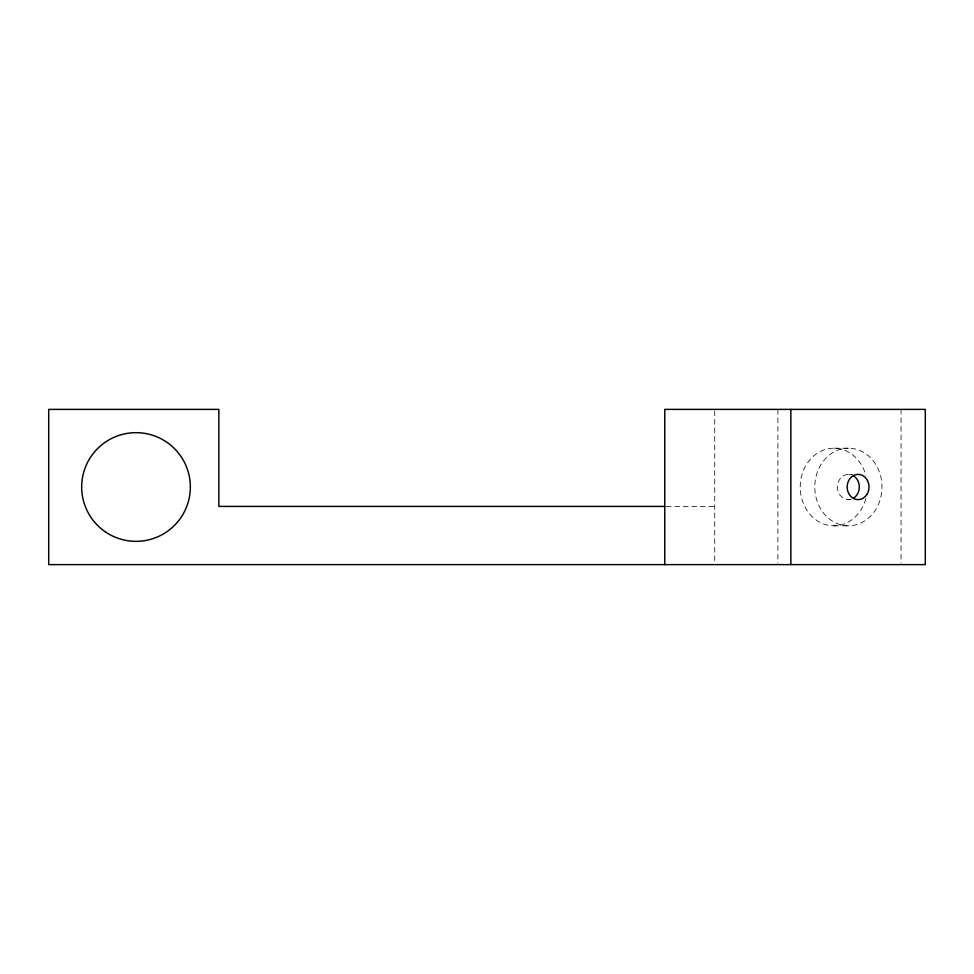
<?xml version="1.0" encoding="UTF-8"?>
<svg xmlns="http://www.w3.org/2000/svg" width="974" height="974" viewBox="0 0 974 974"><rect width="100%" height="100%" fill="white"/><g stroke="black" fill="none" stroke-linecap="round" stroke-linejoin="round"><path stroke-width="0.73" stroke-dasharray="4.87 3.65" d="M834.012 448.198L848.561 448.198A38.802 33.603 -90 0 1 877.404 506.577A38.802 33.603 -90 0 1 819.195 506.224A38.802 33.603 -90 0 1 848.561 448.198M848.719 474.399L852.883 474.399M848.05 499.601L850.813 499.601M666.265 506.407L714.733 506.407M833.647 525.802L848.208 525.802M901.047 409.384L901.047 563.094M777.873 409.384L777.873 563.094M714.733 410.906L714.733 563.118M850.886 499.272A12.613 10.921 -90 0 1 837.47 486.61A12.613 10.921 -90 0 1 851.544 474.922M865.898 498.627A38.802 33.603 -90 0 1 814.069 518.387A38.802 33.603 -90 0 1 814.361 455.369A38.802 33.603 -90 0 1 865.996 475.775"/><path stroke-width="1.46" d="M664.755 506.407L218.858 506.407L218.858 409.384L48.7 409.384L48.7 564.616L925.3 564.616L925.3 409.384L664.755 409.384L664.755 564.616M790.876 409.384L790.876 564.616M854.137 476.274A12.613 10.921 -90 0 1 853.553 498.116M105.582 532.011A54.325 54.325 0 0 0 190.21 490.847A54.325 54.325 0 0 0 112.254 438.142A54.325 54.325 0 0 0 105.582 532.011M867.371 493.648A12.613 10.921 -90 0 0 858.423 474.399A12.613 10.921 -90 0 0 848.464 492.966A12.613 10.921 -90 0 0 867.371 493.648"/></g></svg>
